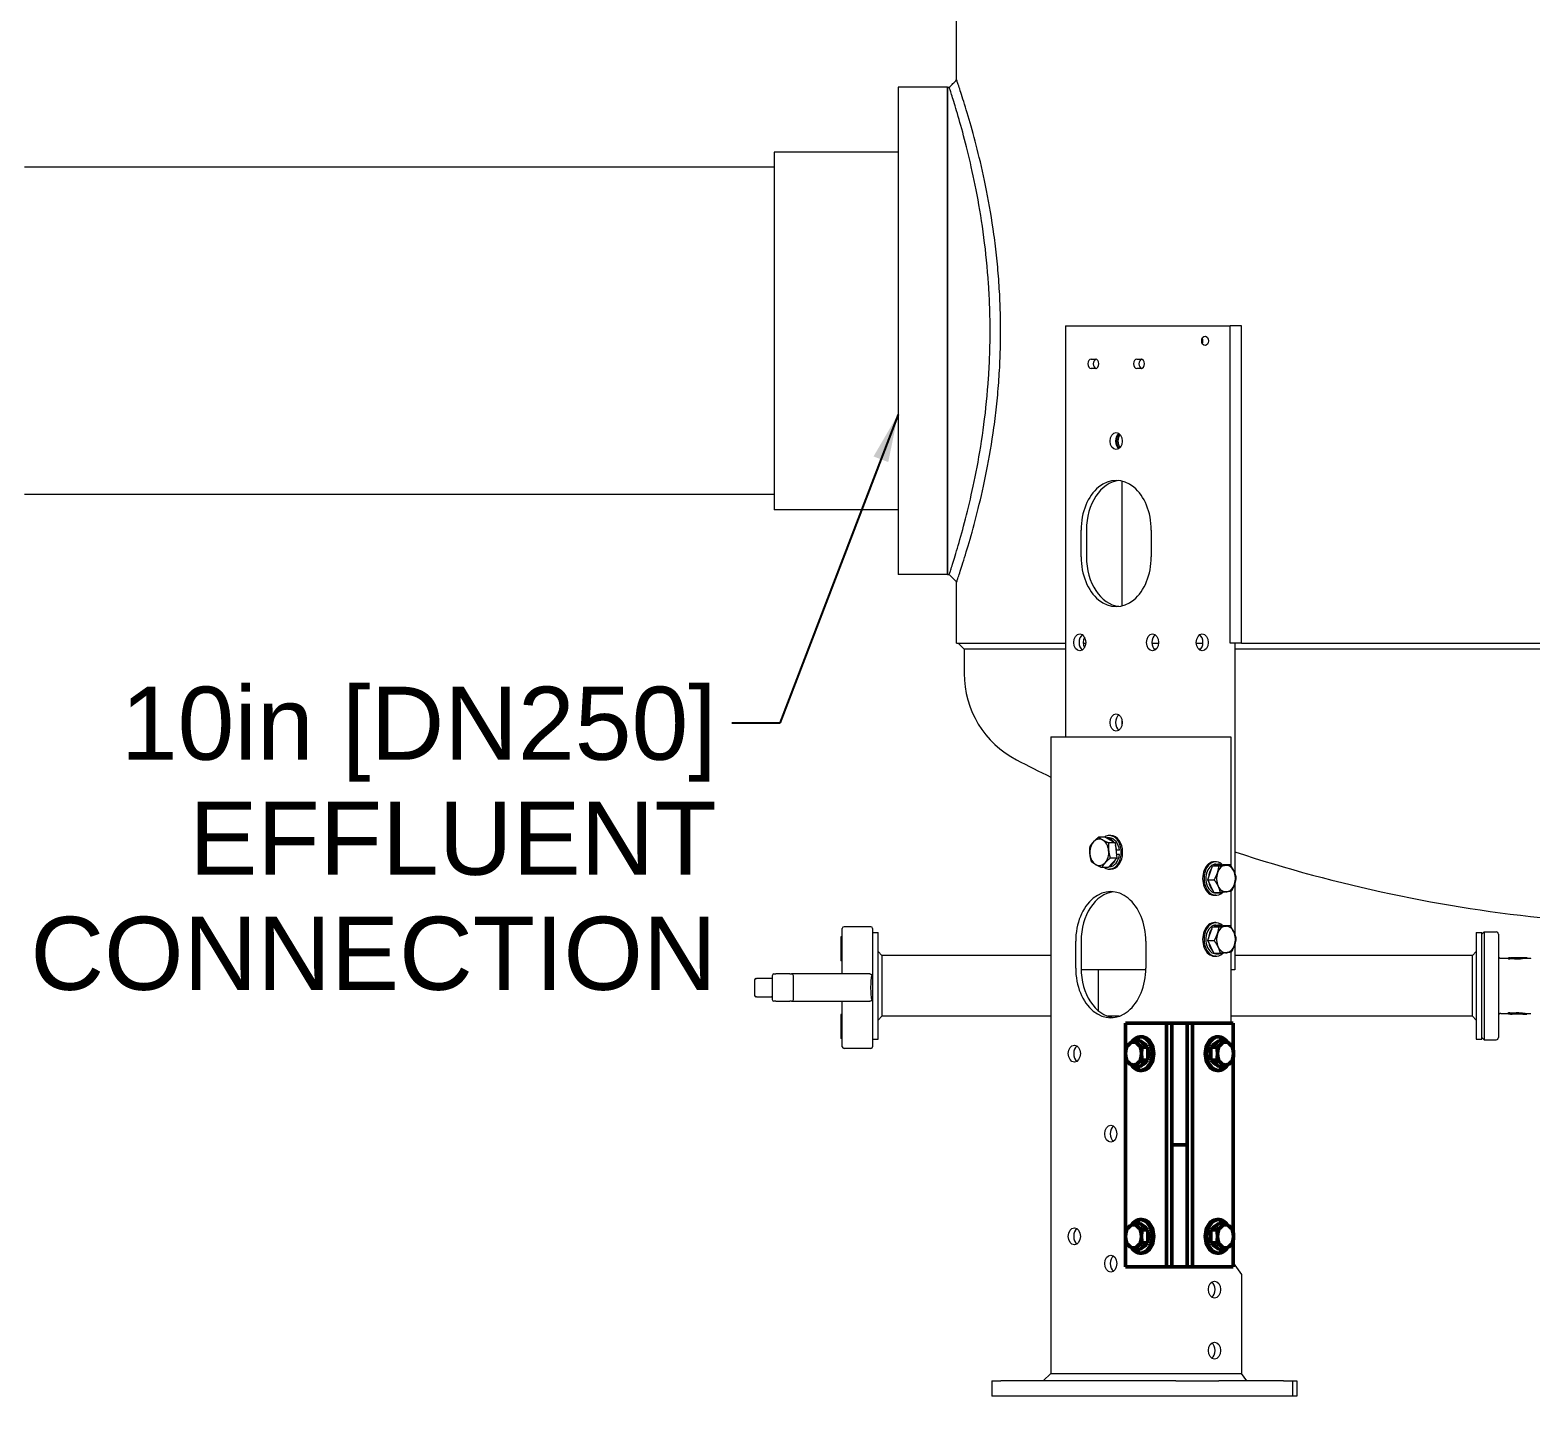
# Model space of a CAD drawing. Header units: inches. Extents: x 20 to 536, y 8 to 344.
# Drawn here: x 340.23 to 389.52, y 46.9 to 92.61 of the extents above; entities that cross this region are included whole.
import ezdxf

# ---------------------------------------------------------------- set-up
doc = ezdxf.new("R2010")
doc.units = ezdxf.units.IN
doc.header["$LTSCALE"] = 16
doc.header["$MEASUREMENT"] = 0
doc.layers.add('Symbol (ANSI)', color=7, linetype='Continuous', lineweight=25)
doc.layers.add('Visible (ANSI)', color=7, linetype='Continuous', lineweight=50)
doc.styles.add('MEMCOR Medium', font='arial.ttf')
doc.dimstyles.new('Default (ANSI)$7', dxfattribs={"dimscale": 16, "dimtxt": 0.15, "dimasz": 0.098425, "dimexe": 0.125, "dimexo": 0.0625, "dimgap": 0.031496, "dimtad": 0, "dimtih": 1, "dimtoh": 1, "dimdec": 4, "dimrnd": 1e-08, "dimzin": 3, "dimdsep": 46, "dimlunit": 5, "dimtxsty": 'MEMCOR Medium', "dimcen": 0.09, "dimdle": 0.393701, "dimclrd": 256, "dimclre": 256, "dimclrt": 256, "dimadec": 0, "dimazin": 1, "dimtfac": 0.8, "dimtofl": 0, "dimtmove": 0, "dimatfit": 3, "dimfxl": 1, "dimfrac": 1, "dimtolj": 1, "dimtzin": 4, "dimlwd": -1, "dimlwe": -1, "dimarcsym": 0})

msp = doc.modelspace()

# ---------------------------------------------------------------- linework, layer by layer
at = {"layer": 'Visible (ANSI)', "linetype": 'Continuous', "lineweight": 18}
for p, q in [((370.657251, 90.969784), (370.657251, 99.542338)), ((368.731958, 90.725967), (368.731958, 74.725967)), ((370.356958, 90.725967), (368.731958, 90.725967)), ((370.356958, 74.725967), (370.356958, 90.725967)), ((370.356958, 90.725967), (370.41321, 90.725967)), ((370.356958, 90.725967), (370.356958, 74.725967)), ((364.669458, 88.600967), (364.669458, 76.850967)), ((368.731958, 88.600967), (364.669458, 88.600967)), ((364.669458, 88.100967), (340.044458, 88.100967)), ((374.236555, 82.897967), (374.438651, 82.897967)), ((374.236555, 82.897967), (374.236555, 69.393967)), ((374.438651, 82.897967), (377.351931, 82.897967)), ((377.351931, 82.897967), (378.327739, 82.897967)), ((378.327739, 82.897967), (379.638209, 82.897967)), ((380.011468, 82.897967), (379.638209, 82.897967)), ((379.638209, 72.475967), (379.638209, 82.897967)), ((380.011468, 72.475967), (380.011468, 82.897967)), ((375.078583, 81.802967), (375.212933, 81.802967)), ((375.212933, 81.492967), (375.078583, 81.492967)), ((376.577649, 81.802967), (376.712, 81.802967)), ((376.712, 81.492967), (376.577649, 81.492967)), ((376.083425, 77.796106), (376.083425, 73.699828)), ((364.669458, 77.350967), (340.044458, 77.350967)), ((368.731958, 76.850967), (364.669458, 76.850967)), ((374.742707, 75.307967), (374.742707, 76.187967)), ((374.919484, 76.187967), (374.919484, 75.307967)), ((377.047875, 76.187967), (377.047875, 75.307967)), ((370.356958, 74.725967), (368.731958, 74.725967)), ((370.356958, 74.725967), (370.41321, 74.725967)), ((370.657251, 72.475967), (370.657251, 74.482151)), ((370.657251, 72.475967), (374.236555, 72.475967)), ((370.906958, 72.275967), (370.706958, 72.475967)), ((374.81403, 72.475967), (374.896244, 72.475967)), ((377.071115, 72.475967), (377.289094, 72.475967)), ((378.526341, 72.475967), (378.744319, 72.475967)), ((380.011468, 72.475967), (379.638209, 72.475967)), ((379.795736, 72.475967), (379.795736, 64.899991)), ((380.011468, 72.475967), (394.906956, 72.475967)), ((370.906958, 72.275967), (370.906958, 71.475967)), ((374.236555, 72.275967), (370.906958, 72.275967)), ((377.212372, 72.275967), (377.147836, 72.275967)), ((378.667598, 72.275967), (378.603062, 72.275967)), ((394.906956, 72.275967), (379.795736, 72.275967)), ((376.083425, 69.954208), (376.083425, 69.779726)), ((373.747445, 69.393967), (373.949541, 69.393967)), ((373.747445, 69.393967), (373.747445, 48.493967)), ((373.949541, 69.393967), (377.487488, 69.393967)), ((377.487488, 69.393967), (378.463295, 69.393967)), ((378.463295, 69.393967), (379.655977, 69.393967)), ((379.655977, 69.393967), (379.655977, 65.160982)), ((375.535478, 66.104155), (375.320041, 66.104155)), ((375.535478, 66.104155), (375.866832, 65.915428)), ((375.673972, 66.075319), (375.586107, 66.075319)), ((375.718514, 66.155149), (375.673972, 66.155149)), ((375.866832, 65.915428), (375.651395, 65.915428)), ((375.866832, 65.915428), (375.916938, 65.41524)), ((375.915413, 65.671768), (375.89124, 65.671768)), ((376.003802, 65.671768), (375.915413, 65.671768)), ((375.63569, 65.10378), (375.420252, 65.10378)), ((375.916938, 65.41524), (375.63569, 65.10378)), ((375.673972, 65.132616), (375.661728, 65.132616)), ((375.916938, 65.41524), (375.7015, 65.41524)), ((375.904824, 65.536167), (375.915413, 65.536167)), ((376.003802, 65.536167), (375.915413, 65.536167)), ((378.902701, 64.704549), (379.056626, 65.160424)), ((379.056626, 65.160424), (379.412754, 65.199843)), ((379.056626, 65.160424), (379.272063, 65.160424)), ((379.17044, 65.295149), (379.125898, 65.295149)), ((379.17044, 65.215319), (379.258829, 65.215319)), ((379.412754, 65.199843), (379.628191, 65.199843)), ((375.718514, 65.052786), (375.673972, 65.052786)), ((379.104903, 64.288092), (378.902701, 64.704549)), ((378.902701, 64.704549), (379.118138, 64.704549)), ((379.795736, 64.602679), (379.795736, 62.899991)), ((379.104903, 64.288092), (379.32034, 64.288092)), ((379.17044, 64.192786), (379.125898, 64.192786)), ((379.17044, 64.272616), (379.258829, 64.272616)), ((379.655977, 64.324396), (379.655977, 63.160982)), ((366.899084, 61.612255), (366.899084, 63.102255)), ((367.839084, 63.162255), (366.959084, 63.162255)), ((367.899084, 63.102255), (367.899084, 59.222255)), ((378.902701, 62.704549), (379.056626, 63.160424)), ((379.056626, 63.160424), (379.412754, 63.199843)), ((379.056626, 63.160424), (379.272063, 63.160424)), ((379.17044, 63.295149), (379.125898, 63.295149)), ((379.17044, 63.215319), (379.258829, 63.215319)), ((379.412754, 63.199843), (379.628191, 63.199843)), ((366.849084, 62.818773), (366.849084, 62.669546)), ((366.849084, 62.669546), (366.849084, 62.654199)), ((366.849084, 62.654199), (366.849084, 62.370968)), ((366.889084, 62.828773), (366.859084, 62.828773)), ((367.899084, 62.969845), (368.078384, 62.969845)), ((368.078384, 59.469845), (368.078384, 62.969845)), ((374.56593, 61.803967), (374.56593, 62.683967)), ((374.742707, 62.683967), (374.742707, 61.803967)), ((376.871099, 62.683967), (376.871099, 61.803967)), ((379.104903, 62.288092), (378.902701, 62.704549)), ((378.902701, 62.704549), (379.118138, 62.704549)), ((379.795736, 62.602679), (379.795736, 61.747967)), ((387.719784, 62.969845), (387.719784, 59.469845)), ((387.719784, 62.969845), (387.899084, 62.969845)), ((387.899084, 62.912605), (387.977824, 62.991345)), ((387.899084, 59.469845), (387.899084, 62.969845)), ((387.977824, 62.991345), (387.977824, 59.448345)), ((387.977824, 62.991345), (388.371525, 62.991345)), ((388.450265, 62.912605), (388.450265, 59.527086)), ((366.849084, 62.370968), (366.849084, 62.366315)), ((366.849084, 62.366315), (366.849084, 62.052319)), ((366.889084, 62.376315), (366.859084, 62.376315)), ((368.203384, 62.219845), (368.078384, 62.344845)), ((373.747445, 62.219845), (368.203384, 62.219845)), ((368.203384, 62.219845), (368.203384, 61.905336)), ((379.104903, 62.288092), (379.32034, 62.288092)), ((379.17044, 62.192786), (379.125898, 62.192786)), ((379.17044, 62.272616), (379.258829, 62.272616)), ((379.655977, 62.324396), (379.655977, 59.993967)), ((387.594784, 62.219845), (379.795736, 62.219845)), ((387.594784, 62.219845), (387.719784, 62.344845)), ((387.594784, 61.905336), (387.594784, 62.219845)), ((388.529005, 62.125357), (388.776643, 62.125357)), ((388.824281, 62.139537), (388.776643, 62.139537)), ((388.776643, 62.114264), (388.776643, 62.139537)), ((388.776643, 62.114264), (388.824281, 62.114264)), ((388.776643, 62.114264), (388.776643, 62.093469)), ((388.824281, 62.139537), (388.824281, 62.133689)), ((388.824281, 62.124483), (388.824281, 62.114264)), ((388.824281, 62.114264), (388.824281, 62.093469)), ((388.845934, 62.145436), (388.893179, 62.145436)), ((388.845934, 62.145436), (388.845934, 62.13446)), ((388.925983, 62.108695), (388.925983, 62.129142)), ((389.252234, 62.145436), (389.299478, 62.145436)), ((389.279413, 62.140726), (389.279413, 62.120542)), ((389.299478, 62.145436), (389.299478, 62.144575)), ((389.329399, 62.144842), (389.329399, 62.145436)), ((389.329399, 62.145436), (389.377037, 62.145436)), ((389.377037, 62.145436), (389.377037, 62.142689)), ((389.377037, 62.142689), (389.377037, 62.122549)), ((389.377037, 62.125357), (389.507983, 62.125357)), ((366.889084, 62.042319), (366.859084, 62.042319)), ((368.203384, 61.905336), (368.203384, 60.219845)), ((376.870418, 61.747967), (374.743388, 61.747967)), ((375.318999, 60.392346), (375.318999, 61.747967)), ((379.795736, 61.747967), (379.655977, 61.747967)), ((387.594784, 60.219845), (387.594784, 61.905336)), ((388.824281, 62.093469), (388.776643, 62.093469)), ((364.024084, 61.422255), (364.024084, 60.902255)), ((364.064084, 61.462255), (364.084084, 61.462255)), ((364.579084, 61.462255), (364.084084, 61.462255)), ((364.599084, 61.552255), (364.599084, 60.772255)), ((364.659084, 61.612255), (364.724084, 61.612255)), ((365.174084, 61.612255), (364.724084, 61.612255)), ((365.174084, 61.612255), (365.239084, 61.612255)), ((365.262002, 61.612255), (365.239084, 61.612255)), ((367.803793, 61.612255), (365.262002, 61.612255)), ((365.299084, 60.772255), (365.299084, 61.552255)), ((364.084084, 60.862255), (364.064084, 60.862255)), ((364.084084, 60.862255), (364.579084, 60.862255)), ((364.724084, 60.712255), (364.659084, 60.712255)), ((364.724084, 60.712255), (365.174084, 60.712255)), ((365.239084, 60.712255), (365.174084, 60.712255)), ((365.239084, 60.712255), (365.262002, 60.712255)), ((365.262002, 60.712255), (367.803793, 60.712255)), ((366.899084, 59.222255), (366.899084, 60.712255)), ((366.849084, 60.272191), (366.849084, 59.958195)), ((366.889084, 60.282191), (366.859084, 60.282191)), ((368.203384, 60.219845), (368.078384, 60.094845)), ((373.747445, 60.219845), (368.203384, 60.219845)), ((375.990045, 60.219845), (375.623761, 60.219845)), ((387.594784, 60.219845), (379.655977, 60.219845)), ((387.594784, 60.219845), (387.719784, 60.094845)), ((388.529005, 60.314334), (388.776643, 60.314334)), ((388.776643, 60.346222), (388.824281, 60.346222)), ((388.776643, 60.325427), (388.776643, 60.346222)), ((388.824281, 60.325427), (388.776643, 60.325427)), ((388.776643, 60.300154), (388.776643, 60.325427)), ((388.776643, 60.300154), (388.824281, 60.300154)), ((388.824281, 60.325427), (388.824281, 60.346222)), ((388.824281, 60.325427), (388.824281, 60.315208)), ((388.824281, 60.306002), (388.824281, 60.300154)), ((388.845934, 60.294255), (388.845934, 60.30523)), ((388.845934, 60.294255), (388.893179, 60.294255)), ((388.925983, 60.310549), (388.925983, 60.330996)), ((389.252234, 60.294255), (389.299478, 60.294255)), ((389.279413, 60.319149), (389.279413, 60.298965)), ((389.299478, 60.294255), (389.299478, 60.295115)), ((389.329399, 60.294255), (389.329399, 60.294849)), ((389.329399, 60.294255), (389.377037, 60.294255)), ((389.377037, 60.297002), (389.377037, 60.317142)), ((389.377037, 60.314334), (389.507983, 60.314334)), ((389.377037, 60.297002), (389.377037, 60.294255)), ((366.849084, 59.958195), (366.849084, 59.953542)), ((366.849084, 59.953542), (366.849084, 59.670311)), ((366.849084, 59.670311), (366.849084, 59.654964)), ((366.849084, 59.654964), (366.849084, 59.505737)), ((366.859084, 59.948195), (366.889084, 59.948195)), ((366.889084, 59.495737), (366.859084, 59.495737)), ((367.839084, 59.162255), (366.959084, 59.162255)), ((367.899084, 59.469845), (368.078384, 59.469845)), ((387.719784, 59.469845), (387.899084, 59.469845)), ((387.899084, 59.527086), (387.977824, 59.448345)), ((387.977824, 59.448345), (388.371525, 59.448345)), ((379.743159, 52.120674), (380.00953, 51.743967)), ((380.00953, 51.743967), (380.00953, 48.493967)), ((373.747445, 48.493967), (373.497445, 48.243967)), ((373.747445, 48.493967), (373.949541, 48.493967)), ((373.949541, 48.493967), (377.487488, 48.493967)), ((377.487488, 48.493967), (378.463295, 48.493967)), ((378.463295, 48.493967), (380.00953, 48.493967)), ((380.186307, 48.243967), (380.00953, 48.493967)), ((371.81817, 48.243967), (372.111063, 48.243967)), ((371.81817, 48.243967), (371.81817, 47.743967)), ((377.85277, 48.243967), (372.111063, 48.243967)), ((377.85277, 48.243967), (379.266984, 48.243967)), ((381.388304, 48.243967), (379.266984, 48.243967)), ((381.388304, 48.243967), (381.681198, 48.243967)), ((381.681198, 48.243967), (381.825032, 48.243967)), ((381.681198, 48.243967), (381.681198, 47.743967)), ((381.825032, 48.243967), (381.825032, 47.743967)), ((372.111063, 47.743967), (371.81817, 47.743967)), ((377.85277, 47.743967), (372.111063, 47.743967)), ((379.266984, 47.743967), (377.85277, 47.743967)), ((381.388304, 47.743967), (379.266984, 47.743967)), ((381.681198, 47.743967), (381.388304, 47.743967)), ((381.825032, 47.743967), (381.681198, 47.743967))]:
    msp.add_line(p, q, dxfattribs=at)
at = {"layer": 'Visible (ANSI)'}
for p, q in [((376.207625, 59.993967), (377.338996, 59.993967)), ((376.207625, 59.114992), (376.207625, 59.993967)), ((377.551676, 59.993967), (377.338996, 59.993967)), ((377.551676, 59.993967), (377.725392, 59.993967)), ((377.551676, 59.993967), (377.551676, 51.993967)), ((377.725392, 59.993967), (378.225392, 59.993967)), ((377.725392, 59.993967), (377.725392, 57.993967)), ((378.225392, 57.993967), (378.225392, 59.993967)), ((378.399107, 59.993967), (378.225392, 59.993967)), ((378.611788, 59.993967), (378.399107, 59.993967)), ((378.399107, 51.993967), (378.399107, 59.993967)), ((378.611788, 59.993967), (379.743159, 59.993967)), ((379.743159, 59.114992), (379.743159, 59.993967)), ((376.675732, 59.42698), (376.488698, 59.42698)), ((376.675732, 59.42698), (376.808315, 59.318727)), ((376.693413, 59.545149), (376.737955, 59.545149)), ((376.940897, 59.210474), (376.753863, 59.210474)), ((376.808315, 59.318727), (376.940897, 59.210474)), ((376.940897, 59.210474), (376.940897, 58.993967)), ((379.009886, 59.210474), (379.142469, 59.318727)), ((379.009886, 59.210474), (379.19692, 59.210474)), ((379.009886, 58.993967), (379.009886, 59.210474)), ((379.142469, 59.318727), (379.275051, 59.42698)), ((379.257371, 59.545149), (379.212829, 59.545149)), ((379.275051, 59.42698), (379.462085, 59.42698)), ((376.207625, 53.114992), (376.207625, 58.872942)), ((376.808315, 58.669208), (376.675732, 58.560955)), ((376.940897, 58.777461), (376.753863, 58.777461)), ((376.940897, 58.777461), (376.808315, 58.669208)), ((376.940897, 58.993967), (376.940897, 58.777461)), ((379.009886, 58.777461), (379.009886, 58.993967)), ((379.009886, 58.777461), (379.19692, 58.777461)), ((379.142469, 58.669208), (379.009886, 58.777461)), ((379.275051, 58.560955), (379.142469, 58.669208)), ((379.743159, 53.114992), (379.743159, 58.872942)), ((376.675732, 58.560955), (376.488698, 58.560955)), ((376.693413, 58.442786), (376.737955, 58.442786)), ((379.257371, 58.442786), (379.212829, 58.442786)), ((379.275051, 58.560955), (379.462085, 58.560955)), ((377.725392, 56.493967), (377.725392, 57.993967)), ((378.225392, 57.993967), (378.225392, 56.493967)), ((377.725392, 55.993967), (377.725392, 56.493967)), ((378.225392, 56.493967), (378.225392, 55.993967)), ((377.725392, 55.993967), (378.225392, 55.993967)), ((377.725392, 55.993967), (377.725392, 55.493967)), ((378.225392, 55.493967), (378.225392, 55.993967)), ((377.725392, 52.493967), (377.725392, 55.493967)), ((378.225392, 55.493967), (378.225392, 52.493967)), ((376.675732, 53.42698), (376.488698, 53.42698)), ((376.675732, 53.42698), (376.808315, 53.318727)), ((376.693413, 53.545149), (376.737955, 53.545149)), ((376.808315, 53.318727), (376.940897, 53.210474)), ((379.009886, 53.210474), (379.142469, 53.318727)), ((379.142469, 53.318727), (379.275051, 53.42698)), ((379.257371, 53.545149), (379.212829, 53.545149)), ((379.275051, 53.42698), (379.462085, 53.42698)), ((376.207625, 51.993967), (376.207625, 52.872942)), ((376.940897, 53.210474), (376.753863, 53.210474)), ((376.940897, 52.777461), (376.753863, 52.777461)), ((376.940897, 52.777461), (376.808315, 52.669208)), ((376.940897, 53.210474), (376.940897, 52.993967)), ((376.940897, 52.993967), (376.940897, 52.777461)), ((379.009886, 53.210474), (379.19692, 53.210474)), ((379.009886, 52.993967), (379.009886, 53.210474)), ((379.009886, 52.777461), (379.009886, 52.993967)), ((379.009886, 52.777461), (379.19692, 52.777461)), ((379.142469, 52.669208), (379.009886, 52.777461)), ((379.743159, 51.993967), (379.743159, 52.872942)), ((376.675732, 52.560955), (376.488698, 52.560955)), ((376.808315, 52.669208), (376.675732, 52.560955)), ((376.693413, 52.442786), (376.737955, 52.442786)), ((377.725392, 52.493967), (377.725392, 51.993967)), ((378.225392, 51.993967), (378.225392, 52.493967)), ((379.275051, 52.560955), (379.142469, 52.669208)), ((379.257371, 52.442786), (379.212829, 52.442786)), ((379.275051, 52.560955), (379.462085, 52.560955)), ((376.207625, 51.993967), (377.338996, 51.993967)), ((377.551676, 51.993967), (377.338996, 51.993967)), ((377.551676, 51.993967), (377.725392, 51.993967)), ((377.725392, 51.993967), (378.225392, 51.993967)), ((378.399107, 51.993967), (378.225392, 51.993967)), ((378.611788, 51.993967), (378.399107, 51.993967)), ((378.611788, 51.993967), (379.743159, 51.993967))]:
    msp.add_line(p, q, dxfattribs=at)
at = {"layer": 'Visible (ANSI)', "linetype": 'Continuous', "lineweight": 18}
for centre, radius, start, end in [((374.096955, 71.471505), 3.19, 179.9198527, 242.5344882), ((394.906958, 111.505967), 48.31, 242.5344882, 244.0240089), ((394.906958, 111.505967), 48.31, 251.7721295, 264.3587398), ((366.959084, 63.102255), 0.06, 90, 180), ((367.839084, 63.102255), 0.06, 0, 90), ((366.859084, 62.818773), 0.01, 90, 180), ((366.889084, 62.838773), 0.01, 270, 0), ((388.371525, 62.912605), 0.07874, 0, 90), ((366.859084, 62.366315), 0.01, 90, 180), ((366.889084, 62.386315), 0.01, 270, 0), ((388.529005, 62.204097), 0.07874, 180, 270), ((389.507983, 62.105672), 0.019685, 60, 90), ((366.859084, 62.052319), 0.01, 180, 270), ((366.889084, 62.032319), 0.01, 0, 90), ((364.064084, 61.422255), 0.04, 90, 180), ((364.579084, 61.482255), 0.02, 270, 0), ((364.659084, 61.552255), 0.06, 90, 180), ((365.239084, 61.552255), 0.06, 0, 90), ((364.064084, 60.902255), 0.04, 180, 270), ((364.579084, 60.842255), 0.02, 0, 90), ((364.659084, 60.772255), 0.06, 180, 270), ((365.239084, 60.772255), 0.06, 270, 0), ((366.859084, 60.272191), 0.01, 90, 180), ((366.889084, 60.292191), 0.01, 270, 0), ((388.529005, 60.235593), 0.07874, 90, 180), ((389.507983, 60.334019), 0.019685, 270, 300), ((366.859084, 59.958195), 0.01, 180, 270), ((366.889084, 59.938195), 0.01, 0, 90), ((366.859084, 59.505737), 0.01, 180, 270), ((366.889084, 59.485737), 0.01, 0, 90), ((366.959084, 59.222255), 0.06, 180, 270), ((367.839084, 59.222255), 0.06, 270, 0), ((388.371525, 59.527086), 0.07874, 270, 0)]:
    msp.add_arc(centre, radius, start, end, dxfattribs=at)
for centre, major_axis in [((378.813565, 82.397967), (0, -0.155)), ((375.895291, 79.107967), (0, -0.28)), ((374.698867, 72.497967), (0, -0.28)), ((377.091716, 72.497967), (0, -0.28)), ((378.723718, 72.497967), (0, 0.28)), ((375.895291, 69.866967), (0, -0.28)), ((374.522297, 58.993967), (0, -0.28)), ((375.718514, 56.362967), (0, -0.28)), ((374.522297, 52.993967), (0, -0.28)), ((375.718514, 52.099967), (0, -0.28)), ((379.125647, 51.243967), (0, -0.28)), ((379.125647, 49.243967), (0, -0.28))]:
    msp.add_ellipse(centre, major_axis=major_axis, ratio=0.707106781, dxfattribs=at)
for centre, major_axis, ratio, start_param, end_param in [((378.636788, 82.397967), (0, 0.155), 0.707106781, 4.079718979, 5.345058981), ((375.078583, 81.647967), (0, -0.155), 0.707106781, 3.141592654, 6.283185307), ((375.25536, 81.647967), (0, 0.155), 0.707106781, 0.194777643, 2.946815011), ((375.212933, 81.647967), (0, 0.155), 0.707106781, 3.141592654, 6.283185307), ((376.577649, 81.647967), (0, -0.155), 0.707106781, 3.141592654, 6.283185307), ((376.754426, 81.647967), (0, 0.155), 0.707106781, 0.194777643, 2.946815011), ((376.712, 81.647967), (0, 0.155), 0.707106781, 3.141592654, 6.283185307), ((376.072068, 79.107967), (0, -0.28), 0.707106781, 3.604362771, 5.820415189), ((376.11661, 79.107967), (0, -0.295276), 0.707106781, 3.757307948, 5.667470013), ((376.144449, 79.107967), (0, 0.272343), 0.707106781, 0.674968404, 2.46662425), ((375.895291, 76.187967), (0, 1.63), 0.707106781, 4.71238898, 7.853981634), ((376.072068, 76.187967), (0, 1.63), 0.707106781, 0.076762481, 1.570796327), ((375.895291, 75.307967), (0, -1.63), 0.707106781, 4.71238898, 7.853981634), ((376.072068, 75.307967), (0, -1.63), 0.707106781, 4.71238898, 6.206422826), ((374.875643, 72.497967), (0, -0.28), 0.707106781, 3.604362771, 5.820415189), ((375.011408, 72.497967), (0, 0.28), 0.707106781, 0.909644844, 2.23194781), ((377.268493, 72.497967), (0, -0.28), 0.707106781, 3.604362771, 5.820415189), ((378.546942, 72.497967), (0, 0.28), 0.707106781, 3.604362771, 5.820415189), ((376.072068, 69.866967), (0, -0.28), 0.707106781, 3.604362771, 5.820415189), ((375.342516, 65.603967), (0, 0.4375), 0.707106781, 5.900316871, 6.947514422), ((375.673972, 65.603967), (0, 0.551181), 0.707106781, 2.708048134, 6.716729826), ((375.585584, 65.603967), (0, 0.471351), 0.707106781, 5.519020122, 6.281613619), ((375.673972, 65.603967), (0, 0.471351), 0.707106781, 4.856733198, 6.283185307), ((375.718514, 65.603967), (0, 0.551181), 0.707106781, 3.141592654, 6.283185307), ((375.342516, 65.603967), (0, -0.4375), 0.707106781, 3.805921768, 4.85311932), ((375.342516, 65.603967), (0, 0.4375), 0.707106781, 4.85311932, 5.900316871), ((375.342516, 65.603967), (0, 0.4375), 0.707106781, 3.805921768, 4.85311932), ((375.585584, 65.603967), (0, -0.471351), 0.707106781, 1.715140545, 2.092823414), ((375.342516, 65.603967), (0, -0.4375), 0.707106781, 4.85311932, 5.900316871), ((375.342516, 65.603967), (0, -0.4375), 0.707106781, 5.900316871, 6.947514422), ((375.673972, 65.603967), (0, -0.471351), 0.707106781, 0, 1.426452109), ((375.585584, 65.603967), (0, -0.471351), 0.707106781, 0.283032366, 1.045625863), ((375.585584, 65.603967), (0, -0.471351), 0.707106781, 1.330229917, 1.426452109), ((379.125898, 64.743967), (0, 0.551181), 0.707106781, 0, 3.141592654), ((379.17044, 64.743967), (0, 0.551181), 0.707106781, 5.678881418, 10.043071284), ((379.17044, 64.743967), (0, 0.471351), 0.707106781, 0, 3.141592654), ((379.258829, 64.743967), (0, 0.471351), 0.707106781, 0.744007943, 1.50660144), ((379.258829, 64.743967), (0, 0.471351), 0.707106781, 5.979995699, 6.742589196), ((379.501897, 64.743967), (0, 0.4375), 0.707106781, 0.07810714, 1.125304691), ((379.501897, 64.743967), (0, 0.4375), 0.707106781, 5.314094896, 6.361292447), ((379.258829, 64.743967), (0, 0.471351), 0.707106781, 1.791205494, 2.553798991), ((379.501897, 64.743967), (0, -0.4375), 0.707106781, 4.266897345, 5.314094896), ((379.501897, 64.743967), (0, 0.4375), 0.707106781, 4.266897345, 5.314094896), ((375.718514, 62.683967), (0, 1.63), 0.707106781, 4.71238898, 7.853981634), ((375.895291, 62.683967), (0, 1.63), 0.707106781, 0.076762481, 1.570796327), ((379.258829, 64.743967), (0, -0.471351), 0.707106781, 6.026225301, 6.560986835), ((379.501897, 64.743967), (0, -0.4375), 0.707106781, 5.314094896, 6.361292447), ((379.501897, 64.743967), (0, -0.4375), 0.707106781, 0.07810714, 1.125304691), ((379.125898, 62.743967), (0, 0.551181), 0.707106781, 0, 3.141592654), ((379.17044, 62.743967), (0, 0.551181), 0.707106781, 5.678881418, 10.043071284), ((379.17044, 62.743967), (0, 0.471351), 0.707106781, 0, 3.141592654), ((379.258829, 62.743967), (0, 0.471351), 0.707106781, 5.979995699, 6.742589196), ((379.501897, 62.743967), (0, 0.4375), 0.707106781, 0.07810714, 1.125304691), ((379.501897, 62.743967), (0, 0.4375), 0.707106781, 5.314094896, 6.361292447), ((379.258829, 62.743967), (0, 0.471351), 0.707106781, 0.744007943, 1.50660144), ((379.258829, 62.743967), (0, 0.471351), 0.707106781, 1.791205494, 2.553798991), ((379.501897, 62.743967), (0, -0.4375), 0.707106781, 4.266897345, 5.314094896), ((379.501897, 62.743967), (0, 0.4375), 0.707106781, 4.266897345, 5.314094896), ((379.258829, 62.743967), (0, -0.471351), 0.707106781, 6.026225301, 6.560986835), ((379.501897, 62.743967), (0, -0.4375), 0.707106781, 5.314094896, 6.361292447), ((379.501897, 62.743967), (0, -0.4375), 0.707106781, 0.07810714, 1.125304691), ((389.476555, 61.219845), (4.107169, 0), 0.225359733, 1.714428005, 1.730285096), ((389.693242, 61.219845), (4.107169, 0), 0.225359733, 1.758709983, 1.78397911), ((389.693242, 61.219845), (-4.018073, 0), 0.225359733, 4.90452087, 4.930374312), ((389.476555, 61.219845), (4.107169, 0), 0.225359733, 1.627339961, 1.701807931), ((389.693242, 61.219845), (4.107169, 0), 0.225359733, 1.687123352, 1.743150767), ((389.693242, 61.219845), (4.107169, 0), 0.225359733, 1.647861101, 1.671725131), ((389.693242, 61.219845), (-4.018073, 0), 0.225359733, 4.791166087, 4.815563659), ((389.476555, 61.219845), (4.107169, 0), 0.225359733, 1.606632991, 1.61482287), ((375.718514, 61.803967), (0, -1.63), 0.707106781, 4.71238898, 7.853981634), ((375.895291, 61.803967), (0, -1.63), 0.707106781, 4.71238898, 6.206422826), ((389.693242, 61.219845), (-4.018073, 0), 0.225359733, 1.352810995, 1.378664437), ((389.693242, 61.219845), (-4.107169, 0), 0.225359733, 1.357613543, 1.38288267), ((389.476555, 61.219845), (-4.107169, 0), 0.225359733, 1.411307558, 1.427164649), ((389.476555, 61.219845), (-4.107169, 0), 0.225359733, 1.439784722, 1.514252692), ((389.693242, 61.219845), (-4.107169, 0), 0.225359733, 1.398441887, 1.454469301), ((389.693242, 61.219845), (-4.018073, 0), 0.225359733, 1.467621648, 1.49201922), ((389.693242, 61.219845), (-4.107169, 0), 0.225359733, 1.469867522, 1.493731553), ((389.476555, 61.219845), (-4.107169, 0), 0.225359733, 1.526769784, 1.534959662), ((374.699074, 58.993967), (0, -0.28), 0.707106781, 3.604362771, 5.820415189), ((375.895291, 56.362967), (0, -0.28), 0.707106781, 3.604362771, 5.820415189), ((374.699074, 52.993967), (0, -0.28), 0.707106781, 3.604362771, 5.820415189), ((375.895291, 52.099967), (0, -0.28), 0.707106781, 3.604362771, 5.820415189), ((378.94887, 51.243967), (0, 0.28), 0.707106781, 3.604362771, 5.820415189), ((378.94887, 49.243967), (0, 0.28), 0.707106781, 3.604362771, 5.820415189)]:
    msp.add_ellipse(centre, major_axis=major_axis, ratio=ratio, start_param=start_param, end_param=end_param, dxfattribs=at)
at = {"layer": 'Visible (ANSI)'}
for centre, major_axis, start_param, end_param in [((376.465014, 58.993967), (0, -0.375), 3.665191429, 4.71238898), ((376.465014, 58.993967), (0, 0.375), 5.759586532, 6.806784083), ((376.693413, 58.993967), (0, -0.551181), 5.487595753, 10.220367515), ((376.465014, 58.993967), (0, 0.375), 4.71238898, 5.759586532), ((376.737955, 58.993967), (0, -0.551181), 0, 3.141592654), ((376.693413, 58.993967), (0, 0.375), 5.500644488, 6.018528575), ((379.212829, 58.993967), (0, 0.551181), 0, 3.141592654), ((379.257371, 58.993967), (0, 0.551181), 5.487595753, 10.220367515), ((379.257371, 58.993967), (0, 0.375), 0.264656732, 0.782540819), ((379.485769, 58.993967), (0, -0.375), 3.665191429, 4.71238898), ((379.485769, 58.993967), (0, 0.375), 5.759586532, 6.806784083), ((379.485769, 58.993967), (0, 0.375), 4.71238898, 5.759586532), ((376.465014, 58.993967), (0, -0.375), 4.71238898, 5.759586532), ((376.465014, 58.993967), (0, -0.375), 5.759586532, 6.806784083), ((376.465014, 58.993967), (0, 0.375), 3.665191429, 4.71238898), ((376.693413, 58.993967), (0, -0.375), 0.264656732, 0.782540819), ((376.693413, 58.993967), (0, -0.375), 1.203559064, 1.93803359), ((379.257371, 58.993967), (0, 0.375), 1.203559064, 1.93803359), ((379.257371, 58.993967), (0, -0.375), 5.500644488, 6.018528575), ((379.485769, 58.993967), (0, -0.375), 4.71238898, 5.759586532), ((379.485769, 58.993967), (0, -0.375), 5.759586532, 6.806784083), ((379.485769, 58.993967), (0, 0.375), 3.665191429, 4.71238898), ((376.465014, 52.993967), (0, -0.375), 3.665191429, 4.71238898), ((376.465014, 52.993967), (0, 0.375), 5.759586532, 6.806784083), ((376.693413, 52.993967), (0, -0.551181), 5.487595753, 10.220367515), ((376.465014, 52.993967), (0, 0.375), 4.71238898, 5.759586532), ((376.737955, 52.993967), (0, -0.551181), 0, 3.141592654), ((376.693413, 52.993967), (0, 0.375), 5.500644488, 6.018528575), ((379.212829, 52.993967), (0, 0.551181), 0, 3.141592654), ((379.257371, 52.993967), (0, 0.551181), 5.487595753, 10.220367515), ((379.257371, 52.993967), (0, 0.375), 0.264656732, 0.782540819), ((379.485769, 52.993967), (0, -0.375), 3.665191429, 4.71238898), ((379.485769, 52.993967), (0, 0.375), 5.759586532, 6.806784083), ((379.485769, 52.993967), (0, 0.375), 4.71238898, 5.759586532), ((376.465014, 52.993967), (0, -0.375), 4.71238898, 5.759586532), ((376.465014, 52.993967), (0, 0.375), 3.665191429, 4.71238898), ((376.693413, 52.993967), (0, -0.375), 1.203559064, 1.93803359), ((379.257371, 52.993967), (0, 0.375), 1.203559064, 1.93803359), ((379.485769, 52.993967), (0, -0.375), 4.71238898, 5.759586532), ((379.485769, 52.993967), (0, 0.375), 3.665191429, 4.71238898), ((376.465014, 52.993967), (0, -0.375), 5.759586532, 6.806784083), ((376.693413, 52.993967), (0, -0.375), 0.264656732, 0.782540819), ((379.257371, 52.993967), (0, -0.375), 5.500644488, 6.018528575), ((379.485769, 52.993967), (0, -0.375), 5.759586532, 6.806784083)]:
    msp.add_ellipse(centre, major_axis=major_axis, ratio=0.707106781, start_param=start_param, end_param=end_param, dxfattribs=at)
at = {"layer": 'Visible (ANSI)', "linetype": 'Continuous', "lineweight": 18}
for points in [[(370.41321, 90.725967), (370.494549, 90.807247), (370.575912, 90.888504), (370.657251, 90.969784)], [(370.657251, 74.482151), (370.575912, 74.563431), (370.494549, 74.644688), (370.41321, 74.725967)], [(389.252234, 62.145436), (389.252234, 62.145436), (389.249705, 62.144934), (389.244444, 62.143957)], [(389.295789, 62.144539), (389.298287, 62.145142), (389.299478, 62.145436), (389.299478, 62.145436)], [(389.244444, 60.295734), (389.249705, 60.294756), (389.252234, 60.294255), (389.252234, 60.294255)], [(389.299478, 60.294255), (389.299478, 60.294255), (389.298287, 60.294549), (389.295789, 60.295152)]]:
    msp.add_open_spline(points, degree=3, dxfattribs=at)
for points, knots in [([(370.41321, 74.725967), (370.41321, 74.725967), (370.417157, 74.738027), (370.433403, 74.787974), (370.445701, 74.825858), (370.494898, 74.979077), (370.544361, 75.134496), (370.668807, 75.543888), (370.743794, 75.798186), (370.905264, 76.384283), (370.991601, 76.716127), (371.159212, 77.42225), (371.2465, 77.821281), (371.41141, 78.691186), (371.488864, 79.162059), (371.618329, 80.146326), (371.670304, 80.660574), (371.722144, 81.438035), (371.735139, 81.698191), (371.752317, 82.215558), (371.7565, 82.472769), (371.7565, 82.979166), (371.752317, 83.236377), (371.735139, 83.753744), (371.722144, 84.0139), (371.670304, 84.791361), (371.618329, 85.305609), (371.488864, 86.289875), (371.41141, 86.760748), (371.2465, 87.630654), (371.159212, 88.029685), (370.991601, 88.735808), (370.905264, 89.067651), (370.743794, 89.653749), (370.668807, 89.908047), (370.544361, 90.317439), (370.494898, 90.472858), (370.445701, 90.626077), (370.433403, 90.663961), (370.417157, 90.713907), (370.41321, 90.725967), (370.41321, 90.725967)], [-92.590119479, -92.590119479, -92.590119479, -92.590119479, -90.66156923, -90.66156923, -88.733018981, -88.733018981, -84.875918484, -84.875918484, -81.018817986, -81.018817986, -77.161717489, -77.161717489, -73.302974697, -73.302974697, -69.444231904, -69.444231904, -65.585489112, -65.585489112, -63.656117715, -63.656117715, -61.726746319, -61.726746319, -59.797374923, -59.797374923, -57.868003527, -57.868003527, -54.009260734, -54.009260734, -50.150517942, -50.150517942, -46.291775149, -46.291775149, -42.434674652, -42.434674652, -38.577574154, -38.577574154, -34.720473657, -34.720473657, -32.791923408, -32.791923408, -30.86337316, -30.86337316, -30.86337316, -30.86337316]), ([(370.657251, 74.482151), (370.657251, 74.482151), (370.661491, 74.494595), (370.678934, 74.546117), (370.692138, 74.585194), (370.744955, 74.743205), (370.798051, 74.903457), (370.931645, 75.325433), (371.012148, 75.587493), (371.185543, 76.191335), (371.278277, 76.533162), (371.458385, 77.260439), (371.552233, 77.671437), (371.729649, 78.56751), (371.813035, 79.052583), (371.917634, 79.813185), (371.949149, 80.072393), (372.003922, 80.597698), (372.027176, 80.863795), (372.064451, 81.398048), (372.078472, 81.666237), (372.09701, 82.199642), (372.101525, 82.464858), (372.101525, 82.987077), (372.09701, 83.252293), (372.078472, 83.785698), (372.064451, 84.053887), (372.027176, 84.58814), (372.003922, 84.854237), (371.949149, 85.379541), (371.917634, 85.63875), (371.813035, 86.399352), (371.729649, 86.884425), (371.552233, 87.780498), (371.458385, 88.191496), (371.278277, 88.918773), (371.185543, 89.2606), (371.012148, 89.864442), (370.931645, 90.126501), (370.798051, 90.548478), (370.744955, 90.708729), (370.692138, 90.866741), (370.678934, 90.905818), (370.661491, 90.95734), (370.657251, 90.969784), (370.657251, 90.969784)], [31.826456378, 31.826456378, 31.826456378, 31.826456378, 33.815108462, 33.815108462, 35.803760545, 35.803760545, 39.781064712, 39.781064712, 43.758368879, 43.758368879, 47.735673046, 47.735673046, 51.714982974, 51.714982974, 55.694292902, 55.694292902, 57.683947865, 57.683947865, 59.673602829, 59.673602829, 61.663257793, 61.663257793, 63.652912757, 63.652912757, 65.642567721, 65.642567721, 67.632222685, 67.632222685, 69.621877649, 69.621877649, 71.611532612, 71.611532612, 75.59084254, 75.59084254, 79.570152468, 79.570152468, 83.547456635, 83.547456635, 87.524760802, 87.524760802, 91.502064969, 91.502064969, 93.490717052, 93.490717052, 95.479369135, 95.479369135, 95.479369135, 95.479369135]), ([(388.845934, 62.145436), (388.845934, 62.145436), (388.851674, 62.143978), (388.869987, 62.139815), (388.87862, 62.137922), (388.888661, 62.135905)], [0.8717207208, 0.8717207208, 0.8717207208, 0.8717207208, 1.089636881, 1.089636881, 1.2160548307, 1.2160548307, 1.2160548307, 1.2160548307]), ([(388.940006, 62.137504), (388.926506, 62.139456), (388.914923, 62.141431), (388.897707, 62.144524), (388.893179, 62.145436), (388.893179, 62.145436)], [1.7435092888, 1.7435092888, 1.7435092888, 1.7435092888, 1.8946384268, 1.8946384268, 2.0668736377, 2.0668736377, 2.0668736377, 2.0668736377]), ([(388.925983, 62.129142), (388.943412, 62.12633), (388.963842, 62.123542), (389.01368, 62.118736), (389.044105, 62.117226), (389.101308, 62.117226), (389.131732, 62.118736), (389.187567, 62.12412), (389.212988, 62.12791), (389.251601, 62.134702), (389.267932, 62.138148), (389.279413, 62.140726)], [1.35436976, 1.35436976, 1.35436976, 1.35436976, 1.525497241, 1.525497241, 1.743441442, 1.743441442, 1.961385642, 1.961385642, 2.179329842, 2.179329842, 2.380699684, 2.380699684, 2.380699684, 2.380699684]), ([(389.279413, 62.120542), (389.267931, 62.117907), (389.2516, 62.114383), (389.212991, 62.107436), (389.187573, 62.103559), (389.13174, 62.098048), (389.101314, 62.096502), (389.044099, 62.096502), (389.013672, 62.098048), (388.963836, 62.102967), (388.943409, 62.105819), (388.925983, 62.108695)], [1.106387994, 1.106387994, 1.106387994, 1.106387994, 1.307816496, 1.307816496, 1.525806378, 1.525806378, 1.743796259, 1.743796259, 1.961786141, 1.961786141, 2.132943266, 2.132943266, 2.132943266, 2.132943266]), ([(389.216544, 62.13918), (389.211299, 62.13836), (389.20561, 62.137514), (389.183744, 62.134487), (389.163595, 62.13213), (389.119381, 62.12879), (389.09531, 62.127858), (389.050102, 62.127858), (389.026031, 62.12879), (388.998789, 62.130848), (388.993753, 62.131271), (388.988852, 62.131722)], [0.9689086862, 0.9689086862, 0.9689086862, 0.9689086862, 1.0334283008, 1.0334283008, 1.2056720296, 1.2056720296, 1.3779157584, 1.3779157584, 1.5501594872, 1.5501594872, 1.5901710532, 1.5901710532, 1.5901710532, 1.5901710532]), ([(367.803793, 61.612255), (367.812136, 61.612255), (367.821111, 61.610837), (367.832739, 61.606431), (367.836012, 61.604868), (367.839084, 61.603051)], [0, 0, 0, 0, 0.06357616667, 0.06357616667, 0.08974902028, 0.08974902028, 0.08974902028, 0.08974902028]), ([(367.839084, 61.603051), (367.843584, 61.600391), (367.847854, 61.597247), (367.855934, 61.589929), (367.859516, 61.585847), (367.865477, 61.577167), (367.868013, 61.572144), (367.870266, 61.563311), (367.87062, 61.559844), (367.870366, 61.554914), (367.870214, 61.55356), (367.869996, 61.552255)], [-2.0245029213, -2.0245029213, -2.0245029213, -2.0245029213, -1.9844057906, -1.9844057906, -1.9412952604, -1.9412952604, -1.8946543755, -1.8946543755, -1.8641259399, -1.8641259399, -1.8520176536, -1.8520176536, -1.8520176536, -1.8520176536]), ([(367.869996, 60.772255), (367.869815, 60.773347), (367.869637, 60.77443), (367.859993, 60.833812), (367.853902, 60.899795), (367.845865, 61.03322), (367.844177, 61.100727), (367.844177, 61.223783), (367.845865, 61.29129), (367.853902, 61.424714), (367.859993, 61.490698), (367.869637, 61.550079), (367.869815, 61.551163), (367.869996, 61.552255)], [1.331050027, 1.331050027, 1.331050027, 1.331050027, 1.339682265, 1.339682265, 1.808524762, 1.808524762, 2.27736726, 2.27736726, 2.746209758, 2.746209758, 3.215052256, 3.215052256, 3.223684493, 3.223684493, 3.223684493, 3.223684493]), ([(367.839084, 60.721458), (367.835849, 60.719546), (367.832388, 60.717912), (367.820712, 60.713607), (367.811939, 60.712255), (367.803793, 60.712255)], [0.40630894374, 0.40630894374, 0.40630894374, 0.40630894374, 0.43386006597, 0.43386006597, 0.49593751125, 0.49593751125, 0.49593751125, 0.49593751125]), ([(367.869996, 60.772255), (367.870432, 60.769652), (367.870545, 60.767271), (367.870307, 60.761251), (367.869533, 60.757619), (367.866041, 60.747918), (367.862264, 60.742009), (367.852493, 60.73092), (367.846171, 60.725648), (367.839084, 60.721458)], [-2.5228002493, -2.5228002493, -2.5228002493, -2.5228002493, -2.493582986, -2.493582986, -2.4433706275, -2.4433706275, -2.3553185183, -2.3553185183, -2.2602426924, -2.2602426924, -2.2602426924, -2.2602426924]), ([(388.888661, 60.303786), (388.87862, 60.301768), (388.869987, 60.299875), (388.851674, 60.295713), (388.845934, 60.294255), (388.845934, 60.294255)], [0.5273866109, 0.5273866109, 0.5273866109, 0.5273866109, 0.6538045606, 0.6538045606, 0.8717207208, 0.8717207208, 0.8717207208, 0.8717207208]), ([(388.893179, 60.294255), (388.893179, 60.294255), (388.897707, 60.295167), (388.914923, 60.29826), (388.926506, 60.300235), (388.940006, 60.302187)], [2.0668736377, 2.0668736377, 2.0668736377, 2.0668736377, 2.2391088485, 2.2391088485, 2.3902379865, 2.3902379865, 2.3902379865, 2.3902379865]), ([(388.925983, 60.330996), (388.943409, 60.333872), (388.963836, 60.336724), (389.013672, 60.341643), (389.044099, 60.343189), (389.072706, 60.343189), (389.101314, 60.343189), (389.13174, 60.341643), (389.187573, 60.336132), (389.212991, 60.332255), (389.2516, 60.325308), (389.267931, 60.321784), (389.279413, 60.319149)], [-0.389147007, -0.389147007, -0.389147007, -0.389147007, -0.217989881, -0.217989881, 0, 0, 0, 0.217989881, 0.217989881, 0.435979763, 0.435979763, 0.637408265, 0.637408265, 0.637408265, 0.637408265]), ([(389.279413, 60.298965), (389.267932, 60.301542), (389.251601, 60.304989), (389.212988, 60.311781), (389.187567, 60.31557), (389.131732, 60.320955), (389.101308, 60.322464), (389.072706, 60.322464), (389.044105, 60.322464), (389.01368, 60.320955), (388.963842, 60.316149), (388.943412, 60.313361), (388.925983, 60.310549)], [-0.637258242, -0.637258242, -0.637258242, -0.637258242, -0.4358884, -0.4358884, -0.2179442, -0.2179442, 0, 0, 0, 0.2179442, 0.2179442, 0.389071682, 0.389071682, 0.389071682, 0.389071682]), ([(388.988852, 60.307969), (388.993753, 60.308419), (388.998789, 60.308843), (389.026031, 60.310901), (389.050102, 60.311832), (389.072706, 60.311832), (389.09531, 60.311832), (389.119381, 60.310901), (389.163595, 60.307561), (389.183744, 60.305204), (389.20561, 60.302176), (389.211299, 60.301331), (389.216544, 60.30051)], [-0.2122552948, -0.2122552948, -0.2122552948, -0.2122552948, -0.1722437288, -0.1722437288, 0, 0, 0, 0.1722437288, 0.1722437288, 0.3444874576, 0.3444874576, 0.4090070723, 0.4090070723, 0.4090070723, 0.4090070723])]:
    msp.add_open_spline(points, degree=3, knots=knots, dxfattribs=at)
for points, weights in [([(375.151786, 65.948425), (375.21705, 66.020699), (375.320041, 66.104155)], [1, 1.04314139574, 1.01001874936]), ([(375.320041, 66.104155), (375.381196, 66.053585), (375.458087, 66.009791)], [1.01001874936, 1.04314139574, 1]), ([(375.036215, 65.542601), (375.024588, 65.65867), (375.038793, 65.792695)], [1, 1.04314139574, 1.01001874936]), ([(375.038793, 65.792695), (375.086523, 65.87615), (375.151786, 65.948425)], [1.01001874936, 1.04314139574, 1]), ([(375.458087, 66.009791), (375.534978, 65.965997), (375.651395, 65.915428)], [1, 1.04314139574, 1.01001874936]), ([(375.651395, 65.915428), (375.63719, 65.781403), (375.648817, 65.665334)], [1.01001874936, 1.04314139574, 1]), ([(375.648817, 65.665334), (375.660444, 65.549265), (375.7015, 65.41524)], [1, 1.04314139574, 1.01001874936]), ([(375.088899, 65.292507), (375.047842, 65.426532), (375.036215, 65.542601)], [1.01001874936, 1.04314139574, 1]), ([(375.226945, 65.198144), (375.150054, 65.241938), (375.088899, 65.292507)], [1, 1.04314139574, 1.01001874936]), ([(375.420252, 65.10378), (375.303836, 65.15435), (375.226945, 65.198144)], [1.01001874936, 1.04314139574, 1]), ([(375.533246, 65.25951), (375.467982, 65.187236), (375.420252, 65.10378)], [1, 1.04314139574, 1.01001874936]), ([(375.7015, 65.41524), (375.598509, 65.331785), (375.533246, 65.25951)], [1.01001874936, 1.04314139574, 1]), ([(379.222731, 64.932487), (379.25845, 65.038273), (379.272063, 65.160424)], [1, 1.04314139574, 1.01001874936]), ([(379.272063, 65.160424), (379.395118, 65.170987), (379.477758, 65.180134)], [1.01001874936, 1.04314139574, 1]), ([(379.477758, 65.180134), (379.560398, 65.189281), (379.628191, 65.199843)], [1, 1.04314139574, 1.01001874936]), ([(379.628191, 65.199843), (379.710002, 65.088253), (379.756924, 64.991614)], [1.01001874936, 1.04314139574, 1]), ([(379.118138, 64.704549), (379.187013, 64.826701), (379.222731, 64.932487)], [1.01001874936, 1.04314139574, 1]), ([(379.24687, 64.496321), (379.199949, 64.59296), (379.118138, 64.704549)], [1, 1.04314139574, 1.01001874936]), ([(379.756924, 64.991614), (379.803845, 64.894975), (379.830394, 64.783386)], [1, 1.04314139574, 1.01001874936]), ([(379.830394, 64.783386), (379.816781, 64.661234), (379.781062, 64.555448)], [1.01001874936, 1.04314139574, 1]), ([(379.32034, 64.288092), (379.293791, 64.399682), (379.24687, 64.496321)], [1.01001874936, 1.04314139574, 1]), ([(379.526035, 64.307801), (379.443396, 64.298654), (379.32034, 64.288092)], [1, 1.04314139574, 1.01001874936]), ([(379.676469, 64.32751), (379.608675, 64.316948), (379.526035, 64.307801)], [1.01001874936, 1.04314139574, 1]), ([(379.781062, 64.555448), (379.745344, 64.449662), (379.676469, 64.32751)], [1, 1.04314139574, 1.01001874936]), ([(379.222731, 62.932487), (379.25845, 63.038273), (379.272063, 63.160424)], [1, 1.04314139574, 1.01001874936]), ([(379.272063, 63.160424), (379.395118, 63.170987), (379.477758, 63.180134)], [1.01001874936, 1.04314139574, 1]), ([(379.477758, 63.180134), (379.560398, 63.189281), (379.628191, 63.199843)], [1, 1.04314139574, 1.01001874936]), ([(379.628191, 63.199843), (379.710002, 63.088253), (379.756924, 62.991614)], [1.01001874936, 1.04314139574, 1]), ([(379.118138, 62.704549), (379.187013, 62.826701), (379.222731, 62.932487)], [1.01001874936, 1.04314139574, 1]), ([(379.24687, 62.496321), (379.199949, 62.59296), (379.118138, 62.704549)], [1, 1.04314139574, 1.01001874936]), ([(379.756924, 62.991614), (379.803845, 62.894975), (379.830394, 62.783386)], [1, 1.04314139574, 1.01001874936]), ([(379.830394, 62.783386), (379.816781, 62.661234), (379.781062, 62.555448)], [1.01001874936, 1.04314139574, 1]), ([(379.32034, 62.288092), (379.293791, 62.399682), (379.24687, 62.496321)], [1.01001874936, 1.04314139574, 1]), ([(379.526035, 62.307801), (379.443396, 62.298654), (379.32034, 62.288092)], [1, 1.04314139574, 1.01001874936]), ([(379.676469, 62.32751), (379.608675, 62.316948), (379.526035, 62.307801)], [1.01001874936, 1.04314139574, 1]), ([(379.781062, 62.555448), (379.745344, 62.449662), (379.676469, 62.32751)], [1, 1.04314139574, 1.01001874936])]:
    msp.add_rational_spline(points, weights, degree=2, dxfattribs=at)
at = {"layer": 'Visible (ANSI)'}
for points in [[(376.199849, 58.993967), (376.199849, 59.094448), (376.223533, 59.210474)], [(376.223533, 59.210474), (376.2709, 59.268486), (376.332432, 59.318727)], [(376.332432, 59.318727), (376.393964, 59.368967), (376.488698, 59.42698)], [(376.488698, 59.42698), (376.536065, 59.368967), (376.597597, 59.318727)], [(376.597597, 59.318727), (376.659129, 59.268486), (376.753863, 59.210474)], [(376.753863, 59.210474), (376.730179, 59.094448), (376.730179, 58.993967)], [(379.19692, 59.210474), (379.291655, 59.268486), (379.353186, 59.318727)], [(379.220604, 58.993967), (379.220604, 59.094448), (379.19692, 59.210474)], [(379.353186, 59.318727), (379.414718, 59.368967), (379.462085, 59.42698)], [(379.462085, 59.42698), (379.55682, 59.368967), (379.618352, 59.318727)], [(379.618352, 59.318727), (379.679883, 59.268486), (379.72725, 59.210474)], [(379.72725, 59.210474), (379.750934, 59.094448), (379.750934, 58.993967)], [(376.223533, 58.777461), (376.199849, 58.893486), (376.199849, 58.993967)], [(376.332432, 58.669208), (376.2709, 58.719448), (376.223533, 58.777461)], [(376.488698, 58.560955), (376.393964, 58.618967), (376.332432, 58.669208)], [(376.597597, 58.669208), (376.536065, 58.618967), (376.488698, 58.560955)], [(376.753863, 58.777461), (376.659129, 58.719448), (376.597597, 58.669208)], [(376.730179, 58.993967), (376.730179, 58.893486), (376.753863, 58.777461)], [(379.19692, 58.777461), (379.220604, 58.893486), (379.220604, 58.993967)], [(379.353186, 58.669208), (379.291655, 58.719448), (379.19692, 58.777461)], [(379.462085, 58.560955), (379.414718, 58.618967), (379.353186, 58.669208)], [(379.618352, 58.669208), (379.55682, 58.618967), (379.462085, 58.560955)], [(379.72725, 58.777461), (379.679883, 58.719448), (379.618352, 58.669208)], [(379.750934, 58.993967), (379.750934, 58.893486), (379.72725, 58.777461)], [(376.223533, 53.210474), (376.2709, 53.268486), (376.332432, 53.318727)], [(376.332432, 53.318727), (376.393964, 53.368967), (376.488698, 53.42698)], [(376.488698, 53.42698), (376.536065, 53.368967), (376.597597, 53.318727)], [(376.597597, 53.318727), (376.659129, 53.268486), (376.753863, 53.210474)], [(379.19692, 53.210474), (379.291655, 53.268486), (379.353186, 53.318727)], [(379.353186, 53.318727), (379.414718, 53.368967), (379.462085, 53.42698)], [(379.462085, 53.42698), (379.55682, 53.368967), (379.618352, 53.318727)], [(379.618352, 53.318727), (379.679883, 53.268486), (379.72725, 53.210474)], [(376.199849, 52.993967), (376.199849, 53.094448), (376.223533, 53.210474)], [(376.223533, 52.777461), (376.199849, 52.893486), (376.199849, 52.993967)], [(376.332432, 52.669208), (376.2709, 52.719448), (376.223533, 52.777461)], [(376.753863, 52.777461), (376.659129, 52.719448), (376.597597, 52.669208)], [(376.753863, 53.210474), (376.730179, 53.094448), (376.730179, 52.993967)], [(376.730179, 52.993967), (376.730179, 52.893486), (376.753863, 52.777461)], [(379.220604, 52.993967), (379.220604, 53.094448), (379.19692, 53.210474)], [(379.19692, 52.777461), (379.220604, 52.893486), (379.220604, 52.993967)], [(379.353186, 52.669208), (379.291655, 52.719448), (379.19692, 52.777461)], [(379.72725, 52.777461), (379.679883, 52.719448), (379.618352, 52.669208)], [(379.72725, 53.210474), (379.750934, 53.094448), (379.750934, 52.993967)], [(379.750934, 52.993967), (379.750934, 52.893486), (379.72725, 52.777461)], [(376.488698, 52.560955), (376.393964, 52.618967), (376.332432, 52.669208)], [(376.597597, 52.669208), (376.536065, 52.618967), (376.488698, 52.560955)], [(379.462085, 52.560955), (379.414718, 52.618967), (379.353186, 52.669208)], [(379.618352, 52.669208), (379.55682, 52.618967), (379.462085, 52.560955)]]:
    msp.add_rational_spline(points, [1, 1.0379548493, 1], degree=2, dxfattribs=at)

# ---------------------------------------------------------------- texts
at = {"layer": 'Symbol (ANSI)', "insert": (362.776146, 71.04372), "char_height": 2.40000008, "width": 22.54390416, "attachment_point": 3, "line_spacing_factor": 0.944221, "style": 'MEMCOR Medium'}
msp.add_mtext('\\fArial|b0|i0;10in [DN250]\\P\\fArial|b0|i0;EFFLUENT\\P\\fArial|b0|i0;CONNECTION', dxfattribs=at)

# ---------------------------------------------------------------- leaders
at = {"layer": 'Symbol (ANSI)', "annotation_type": 0, "has_hookline": 1}
for points, hookline_direction, text_width in [([(368.731958, 79.983017), (364.854886, 69.84372), (363.280083, 69.84372)], 1, 22.096044), ([(271.749423, 61.747686), (276.554729, 43.245725), (278.129532, 43.245725)], 0, 72.428925)]:
    msp.add_leader(points, dimstyle='Default (ANSI)$7', override={"dimtad": 0}, dxfattribs=dict(at, hookline_direction=hookline_direction, text_width=text_width))

doc.saveas('drawing.dxf')
